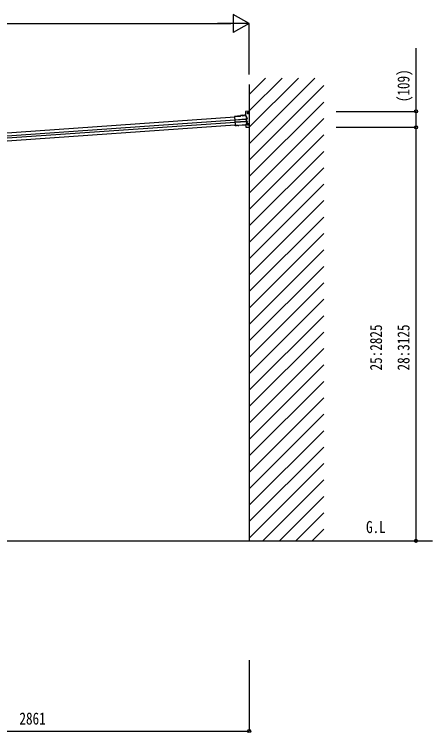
# Model space of a CAD drawing. Units: millimetres, scale not verified. Extents: x -10512 to 10512, y -7425 to 7425.
# Drawn here: x -181 to 2674, y -4823 to 84 of the extents above; entities that cross this region are included whole.
import ezdxf
from ezdxf.enums import TextEntityAlignment as Align

# ---------------------------------------------------------------- set-up
doc = ezdxf.new("R2010")
doc.units = ezdxf.units.MM
doc.header["$LTSCALE"] = 40
for name, color, linetype in [('0-2_USER1', 3, 'Continuous'), ('0-3_YKK_11', 7, 'Continuous'), ('0-5_YKK_13', 4, 'Continuous'), ('0-6_YKK_A1', 4, 'Continuous'), ('0-7_YKK_D', 6, 'Continuous')]:
    doc.layers.add(name, color=color, linetype=linetype)
doc.styles.add('ＭＳ ゴシック', font='')
doc.styles.get('ＭＳ ゴシック').set_extended_font_data('MS Gothic')

msp = doc.modelspace()

# ---------------------------------------------------------------- linework, layer by layer
at = {"layer": '0-3_YKK_11'}
for p, q in [((1414.55, -597.3), (1414.55, -581.5)), ((1406.65, -589.4), (1422.45, -589.4)), ((1417.05, -588.9), (1416.05, -588.9)), ((1405.85, -666.9), (1421.65, -666.9)), ((1413.75, -674.8), (1413.75, -659)), ((1416.25, -666.4), (1415.25, -666.4))]:
    msp.add_line(p, q, dxfattribs=at)
for points in [[(1415.05, -587.9), (1415.05, -586.9), (1414.05, -586.9), (1414.05, -587.9)], [(1413.05, -588.9), (1412.05, -588.9), (1412.05, -589.9), (1413.05, -589.9)], [(1414.05, -590.9), (1414.05, -591.9), (1415.05, -591.9), (1415.05, -590.9)], [(1416.05, -589.9), (1417.05, -589.9), (1417.05, -588.9)], [(1412.25, -666.4), (1411.25, -666.4), (1411.25, -667.4), (1412.25, -667.4)], [(1414.25, -665.4), (1414.25, -664.4), (1413.25, -664.4), (1413.25, -665.4)], [(1413.25, -668.4), (1413.25, -669.4), (1414.25, -669.4), (1414.25, -668.4)], [(1415.25, -667.4), (1416.25, -667.4), (1416.25, -666.4)]]:
    msp.add_lwpolyline(points, dxfattribs=at)
for centre in [(1414.55, -589.4), (1413.75, -666.9)]:
    msp.add_circle(centre, 5.9, dxfattribs=at)
for centre, start, end in [((1413.05, -587.9), 270, 0), ((1416.05, -587.9), 180.00002, 270), ((1413.05, -590.9), 0, 89.99998), ((1416.05, -590.9), 89.99998, 180.00002), ((1412.25, -665.4), 270, 0), ((1412.25, -668.4), 0, 89.99998), ((1415.25, -665.4), 180.00002, 270), ((1415.25, -668.4), 89.99998, 180.00002)]:
    msp.add_arc(centre, 1, start, end, dxfattribs=at)
at = {"layer": '0-5_YKK_13'}
for p, q in [((1396.15, -581.91), (1396.15, -601.4)), ((1420.65, -577.4), (1398.94, -578.92)), ((1420.65, -577.4), (1420.65, -687.4)), ((1320.42, -617.53), (1322.88, -617.36)), ((1361.87, -610.12), (1322.56, -612.87)), ((1322.67, -614.37), (1322.56, -612.87)), ((1322.67, -614.37), (1363.47, -611.52)), ((1322.67, -614.37), (1326.83, -673.92)), ((1324.24, -636.82), (1397.15, -631.73)), ((1397.23, -632.96), (1324.33, -638.06)), ((1374.43, -604.83), (1361.56, -605.73)), ((1361.56, -605.73), (1361.87, -610.12)), ((1374.53, -606.33), (1363.16, -607.13)), ((1363.47, -611.52), (1363.16, -607.13)), ((1363.16, -607.13), (1363.74, -607.71)), ((1364.18, -612.14), (1363.47, -611.52)), ((1374.54, -606.36), (1373.24, -606.45)), ((1373.24, -606.45), (1373.38, -608.41)), ((1373.38, -608.41), (1390.34, -607.23)), ((1374.53, -606.33), (1374.43, -604.83)), ((1374.43, -604.83), (1374.63, -605.43)), ((1374.53, -606.33), (1374.54, -606.36)), ((1374.54, -606.36), (1374.58, -606.83)), ((1388.93, -605.82), (1374.58, -606.83)), ((1378.76, -606.53), (1378.86, -608.03)), ((1384.85, -607.61), (1384.74, -606.12)), ((1388.68, -604.45), (1388.79, -603.83)), ((1393.97, -603.47), (1388.79, -603.83)), ((1388.93, -605.82), (1388.89, -605.36)), ((1390.34, -607.23), (1390.2, -605.27)), ((1396.15, -601.4), (1408.43, -627.66)), ((1398.64, -631.62), (1399.55, -631.56)), ((1399, -632.95), (1399.52, -632.91)), ((1405.46, -629.98), (1399.55, -631.56)), ((1399.55, -631.56), (1400.69, -647.89)), ((1400.22, -632.75), (1401.14, -632.69)), ((1406.49, -631.83), (1401.75, -633.1)), ((1401.75, -633.1), (1402.67, -646.2)), ((1398.2, -646.83), (1325.3, -651.92)), ((1325.38, -653.16), (1398.29, -648.06)), ((1326.93, -675.36), (1326.83, -673.92)), ((1326.93, -675.36), (1326.97, -675.81)), ((1334.45, -675.29), (1326.97, -675.81)), ((1343.72, -674.64), (1334.45, -675.29)), ((1334.52, -676.39), (1334.45, -675.29)), ((1334.55, -676.79), (1334.52, -676.39)), ((1343.72, -674.64), (1343.9, -674.26)), ((1343.83, -676.14), (1344, -675.76)), ((1343.9, -674.26), (1349.88, -673.84)), ((1343.9, -674.26), (1344, -675.76)), ((1344, -675.76), (1349.99, -675.34)), ((1349.88, -673.84), (1350.11, -674.19)), ((1397.17, -670.9), (1350.11, -674.19)), ((1350.11, -674.19), (1350.21, -675.69)), ((1396.36, -672.47), (1350.21, -675.69)), ((1410.01, -651.14), (1399.15, -672.4)), ((1399.15, -672.4), (1399.15, -684.4)), ((1399.18, -647.94), (1399.41, -647.92)), ((1399.78, -647.95), (1400.69, -647.89)), ((1400.47, -646.56), (1399.96, -646.59)), ((1400.69, -647.89), (1406.73, -648.63)), ((1401.19, -646.62), (1402.11, -646.55)), ((1402.67, -646.2), (1407.69, -646.79)), ((1402.15, -687.4), (1420.65, -687.4))]:
    msp.add_line(p, q, dxfattribs=at)
for points in [[(1394.4, -604.94), (1388.9, -605.33), (1388.79, -603.83)], [(1390.2, -605.27), (1388.89, -605.36), (1388.9, -605.33)], [(1395.55, -605.59), (1401.07, -616.82), (1406.31, -628.19)], [(1405.85, -631.42), (1401.14, -632.69), (1402.11, -646.55), (1406.92, -647.14)], [(1334.52, -676.39), (1327.04, -676.92), (1326.97, -675.81)], [(1334.55, -676.79), (1327.07, -677.31), (1327.04, -676.92)], [(1343.72, -674.64), (1343.83, -676.14), (1334.55, -676.79)], [(1349.88, -673.84), (1349.99, -675.34), (1350.21, -675.69)], [(1407.74, -650.5), (1402.58, -660.76), (1397.17, -670.9)]]:
    msp.add_lwpolyline(points, dxfattribs=at)
for centre, radius in [((1414.55, -589.4), 2.25), ((1413.75, -666.9), 2)]:
    msp.add_circle(centre, radius, dxfattribs=at)
for centre, radius, start, end in [((1399.15, -581.91), 3, 94, 180), ((1394.19, -606.65), 3.19, 26.86597, 94.02466), ((1394.48, -606.14), 1.2, 26.89869, 94.02902), ((949.21, -832.03), 502, 24.03393, 26.8619), ((1405.12, -628.72), 1.3, 285.12702, 24.10936), ((1405.13, -628.72), 2.8, 285, 24.03393), ((1405.72, -628.93), 3, 285, 25.07003), ((1396.13, -669.28), 3.19, 273.987, 331.41712), ((958.13, -430.62), 502, 331.41438, 333.93986), ((1402.15, -684.4), 3, 180, 270), ((1406.57, -649.92), 1.3, 333.87402, 82.86161), ((1406.58, -649.92), 2.8, 333.93986, 83), ((1407.34, -649.77), 3, 332.94452, 83.23132)]:
    msp.add_arc(centre, radius, start, end, dxfattribs=at)
for centre, major_axis, ratio, start_param, end_param in [((1363.82, -608.91), (-0.08, 1.2), 0.052408, 5.1044164, 6.2220988), ((1353, -800.89), (-34.91, 499.28), 0.052408, 5.0964197, 5.1044164), ((1374.85, -608.62), (-0.22, 3.19), 0.016053, 5.3122341, 6.2220988), ((1388.9, -607.64), (-0.22, 3.19), 0.016053, 0.0610865, 0.9709512), ((1397.17, -632.02), (1.5, 0.1), 0.19438, 0.8222243, 1.5707963), ((1397.27, -633.54), (2.99, 0.21), 0.19438, 0.9410649, 1.5707963), ((1397.17, -632.02), (1.48, 0.4), 0.014741, 0.0756738, 0.8193583), ((1397.27, -633.54), (2.95, 0.79), 0.014741, 0.0756738, 0.7041788), ((1398.16, -646.24), (2.99, 0.21), 0.19438, 4.712389, 5.3421204), ((1398.27, -647.77), (1.5, 0.1), 0.19438, 4.712389, 5.3570179), ((1398.27, -647.77), (1.52, -0.19), 0.014741, 5.567803, 6.2075115), ((1398.16, -646.24), (3.03, -0.37), 0.014741, 5.5790065, 6.2075115)]:
    msp.add_ellipse(centre, major_axis=major_axis, ratio=ratio, start_param=start_param, end_param=end_param, dxfattribs=at)
at = {"layer": '0-6_YKK_A1'}
for p, q in [((1421.73, -463.09), (1533.98, -350.84)), ((1421.73, -575.34), (1646.23, -350.84)), ((1421.73, -687.6), (1758.49, -350.84)), ((1421.73, -799.85), (1870.74, -350.84)), ((1421.73, -394.84), (1421.73, -3512.51)), ((1421.73, -912.1), (1930.96, -402.87)), ((1421.73, -1024.36), (1930.96, -515.13)), ((-2374.72, -874.59), (1322.79, -616.06)), ((-2373.3, -894.9), (1324.21, -636.37)), ((1421.73, -1136.61), (1930.96, -627.38)), ((1325.41, -653.59), (-2372.09, -912.14)), ((1326.83, -673.9), (-2370.67, -932.45)), ((1421.73, -1248.86), (1930.96, -739.63)), ((1421.73, -1361.12), (1930.96, -851.88)), ((1421.73, -1473.37), (1930.96, -964.14)), ((1421.73, -1585.62), (1930.96, -1076.39)), ((1421.73, -1697.87), (1930.96, -1188.64)), ((1421.73, -1810.13), (1930.96, -1300.9)), ((1421.73, -1922.38), (1930.96, -1413.15)), ((1421.73, -2034.63), (1930.96, -1525.4)), ((1421.73, -2146.89), (1930.96, -1637.66)), ((1421.73, -2259.14), (1930.96, -1749.91)), ((1421.73, -2371.39), (1930.96, -1862.16)), ((1421.73, -2483.65), (1930.96, -1974.42)), ((1421.73, -2595.9), (1930.96, -2086.67)), ((1421.73, -2708.15), (1930.96, -2198.92)), ((1421.73, -2820.41), (1930.96, -2311.18)), ((1421.73, -2932.66), (1930.96, -2423.43)), ((1421.73, -3044.91), (1930.96, -2535.68)), ((1421.73, -3157.17), (1930.96, -2647.94)), ((1421.73, -3269.42), (1930.96, -2760.19)), ((1421.73, -3381.67), (1930.96, -2872.44)), ((1421.73, -3493.93), (1930.96, -2984.7)), ((1515.4, -3512.51), (1930.96, -3096.95)), ((1627.65, -3512.51), (1930.96, -3209.2)), ((1739.9, -3512.51), (1930.96, -3321.46)), ((1852.16, -3512.51), (1930.96, -3433.71)), ((-1392.95, -3512.51), (2674.19, -3512.51))]:
    msp.add_line(p, q, dxfattribs=at)
at = {"layer": '0-7_YKK_D'}
for p, q in [((1421.73, 21.69), (1313.47, 84.19)), ((1313.47, 84.19), (1313.47, -40.81)), ((-2364.42, 21.69), (1296.73, 21.69)), ((1421.73, 21.69), (1205.22, 21.69)), ((1421.73, 21.69), (1313.47, -40.81)), ((1421.73, -326.24), (1421.73, 22.69)), ((2015.75, -578.31), (2561.87, -578.31)), ((2015.75, -687.19), (2561.87, -687.19)), ((2015.75, -687.19), (2561.87, -687.19)), ((2560.87, -3512.51), (2560.87, -687.19)), ((1421.73, -4327.64), (1421.73, -4813.51)), ((-1439.45, -4812.51), (1421.73, -4812.51))]:
    msp.add_line(p, q, dxfattribs=at)
msp.add_lwpolyline([(2560.87, -687.19), (2560.87, -578.31), (2560.87, -147.81)], dxfattribs=at)
for centre in [(2560.87, -578.31), (2560.87, -687.19), (2560.87, -687.19), (2560.87, -3512.51), (1421.73, -4812.51)]:
    msp.add_circle(centre, 10.62, dxfattribs=at)

# ---------------------------------------------------------------- texts
at = {"layer": '0-2_USER1', "style": 'ＭＳ ゴシック', "width": 0.8}
msp.add_text('G.L', height=82.48, dxfattribs=at).set_placement((2219.56, -3484.5), align=Align.BOTTOM_LEFT)
at = {"layer": '0-7_YKK_D', "style": 'ＭＳ ゴシック', "width": 0.8}
for s, p in [('(109)', (2540.87, -515.81)), ('25:2825', (2353.37, -2348.85)), ('28:3125', (2540.87, -2348.85))]:
    msp.add_text(s, height=82.48, rotation=90, dxfattribs=at).set_placement(p, align=Align.BOTTOM_LEFT)
msp.add_text('2861', height=82.48, dxfattribs=at).set_placement((-146.86, -4792.51), align=Align.BOTTOM_LEFT)

doc.saveas('drawing.dxf')
